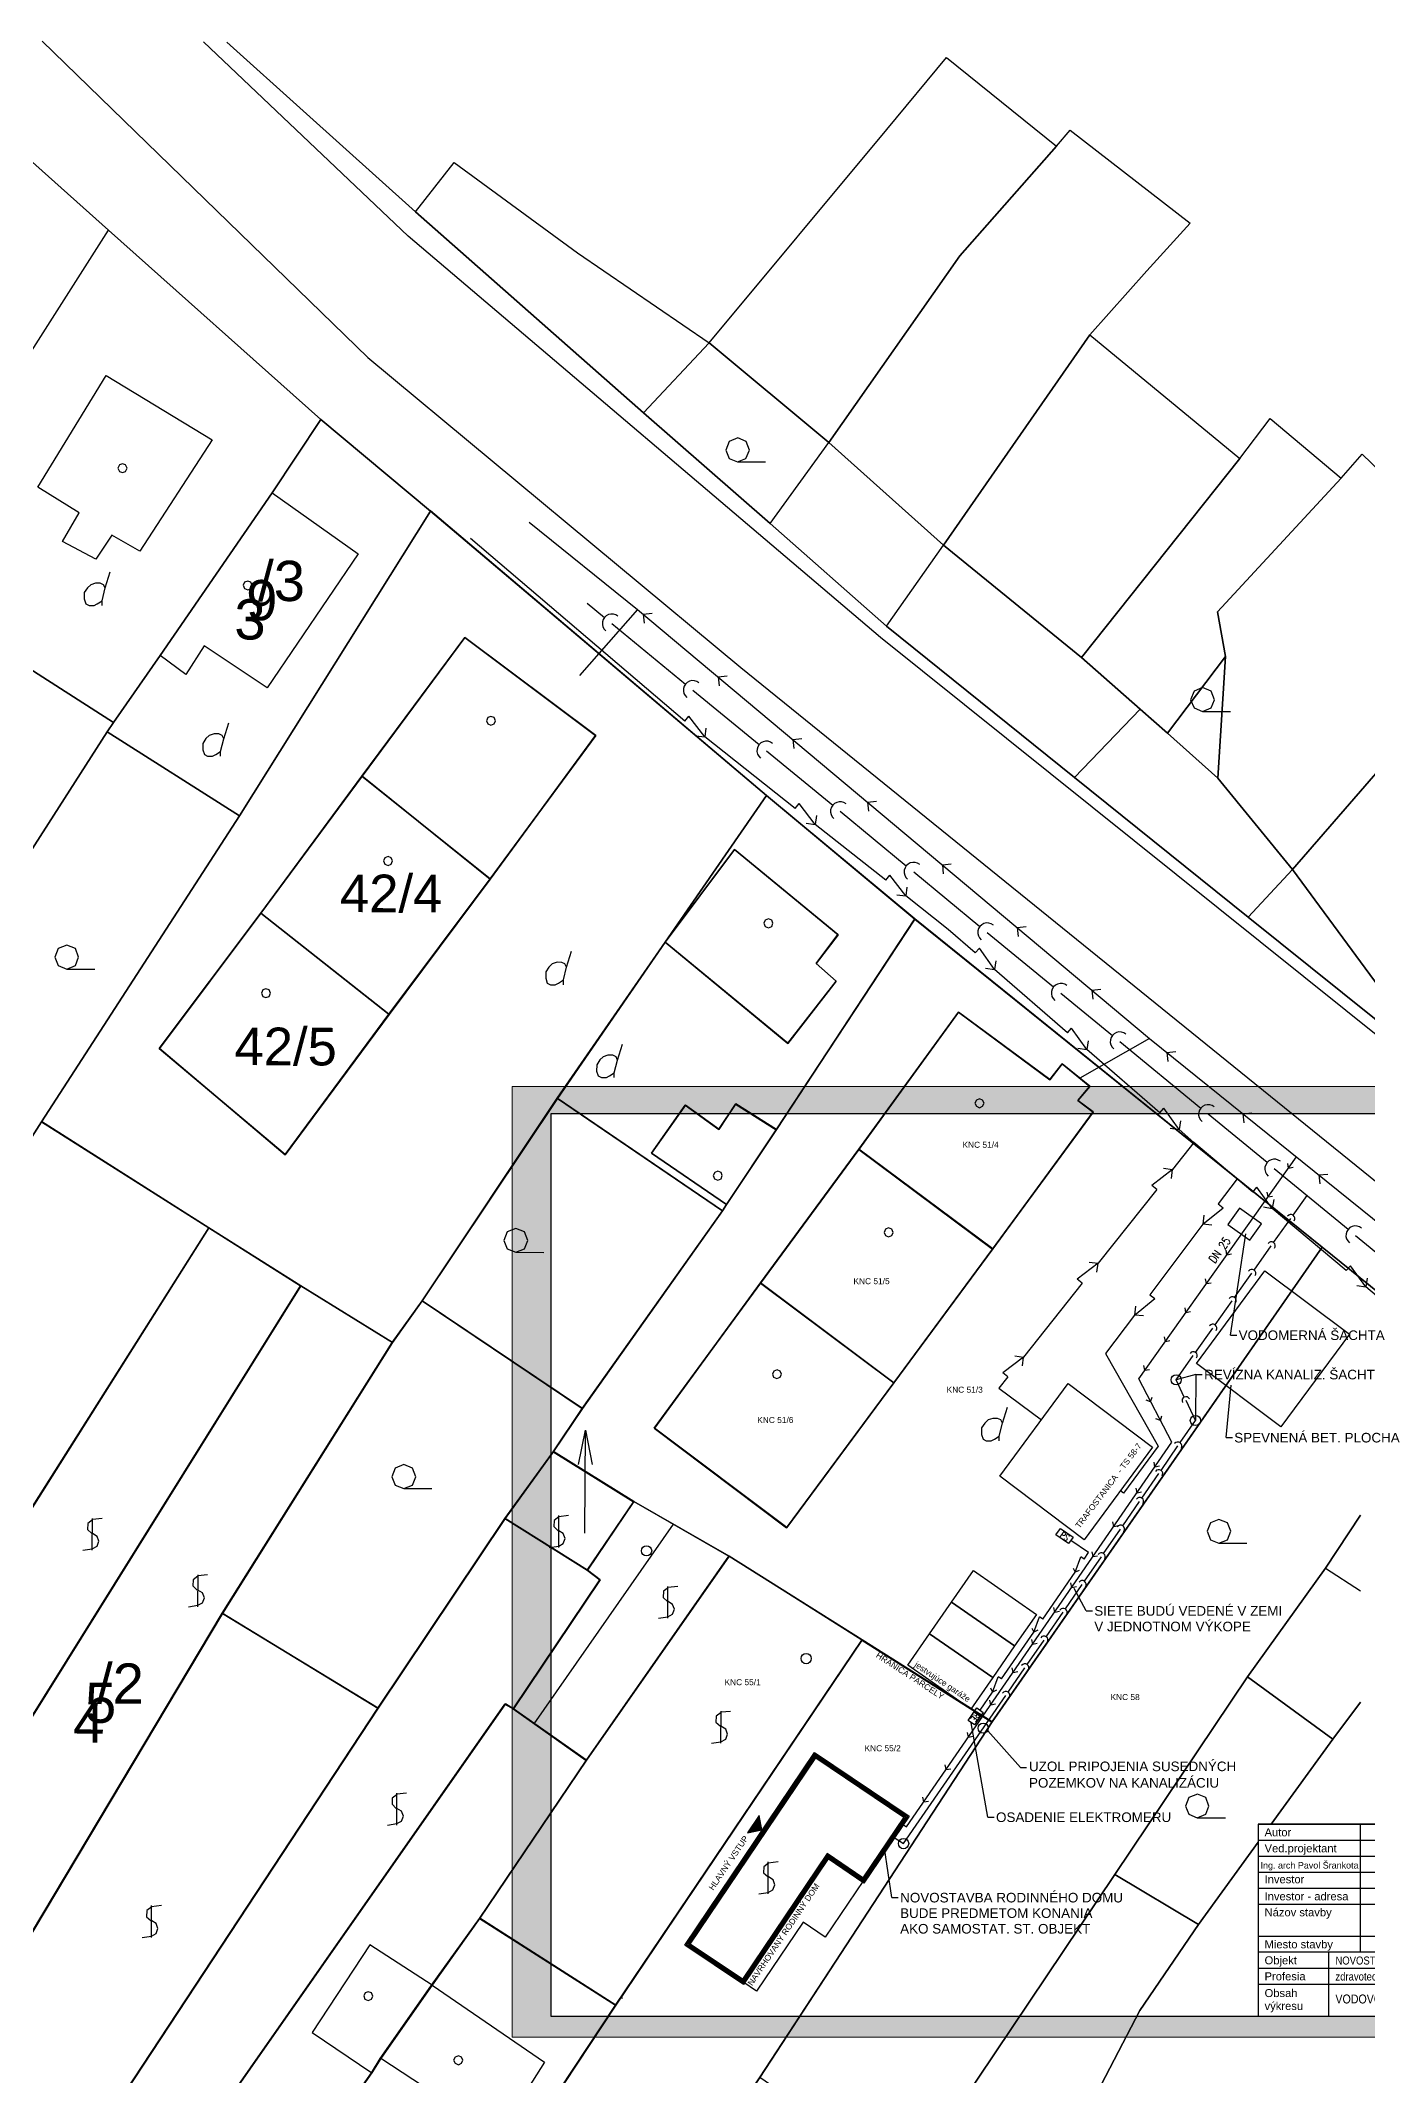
# Model space of a CAD drawing. Header units: millimetres. Extents: x 465413 to 906494, y 3230838 to 3487418.
# Drawn here: x 567828 to 671425, y 3328477 to 3487418 of the extents above; entities that cross this region are included whole.
import ezdxf
from ezdxf.lldxf.tags import DXFTag

# ---------------------------------------------------------------- set-up
doc = ezdxf.new("R2010")
doc.units = ezdxf.units.MM
doc.header["$LTSCALE"] = 500
for name, color, linetype in [('MUR-POH', 64, 'Continuous'), ('MUR_POH', 64, 'Continuous'), ('MUR_REZ', 3, 'Continuous'), ('P', 250, 'Continuous'), ('PLO_LIN', 6, 'Continuous'), ('POP', 7, 'Continuous'), ('RAM_100', 160, 'Continuous'), ('ROZPISKA100', 7, 'Continuous'), ('SO10-PRIPOJKA-VODOVOD', 5, 'Continuous'), ('SO11-PRIPOJKA-SPLASK-KANAL', 25, 'Continuous'), ('SO12-PRIPOJKA-PLYN', 11, 'Continuous'), ('SO13-PRIPOJKA-ELEKTRO-NN', 20, 'Continuous'), ('TXT_50_MIESTN', 7, 'Continuous')]:
    doc.layers.add(name, color=color, linetype=linetype)
doc.layers.add('Text', color=250, linetype='Continuous', lineweight=100)
doc.styles.add('ARIAL', font='arial.ttf', dxfattribs={"height": 250})
doc.styles.add('ROMANS', font='arial.ttf', dxfattribs={"width": 0.85})
doc.styles.add('TAB', font='SIMPLEX', dxfattribs={"width": 0.8})
tags = doc.linetypes.add('DASHED', pattern=[0.75, 0.5, -0.25]).pattern_tags.tags
tags[6:7] = [DXFTag(74, 4), DXFTag(75, 0), DXFTag(340, '0'), DXFTag(46, 1.0), DXFTag(50, 0.0), DXFTag(44, 0.0), DXFTag(45, 0.0)]
tags[4:5] = [DXFTag(74, 4), DXFTag(75, 0), DXFTag(340, '0'), DXFTag(46, 1.0), DXFTag(50, 0.0), DXFTag(44, 0.0), DXFTag(45, 0.0)]

# ---------------------------------------------------------------- blocks, each defined once
blk = doc.blocks.new('Z_RAM_A_3_hp 1220')
at = {"layer": 'PLO_LIN'}
h = blk.add_hatch(color=252, dxfattribs=at)
h.set_gradient(color1=(255, 255, 255), one_color=1)
h.paths.add_polyline_path([(-297, -420), (0, -420), (0, 0), (-297, 0)])
h.paths.add_polyline_path([(-288.5, -408), (-6.5, -408), (-6.5, -13), (-288.5, -13)], flags=16)
at = {"layer": 'POP', "linetype": 'Continuous'}
blk.add_lwpolyline([(-288.5, -408), (-6.5, -408), (-6.5, -13), (-288.5, -13)], close=True, dxfattribs=at)
at = {"layer": 'RAM_100', "color": 2, "linetype": 'Continuous', "lineweight": 0}
blk.add_lwpolyline([(-297, -420), (0, -420), (0, 0), (-297, 0)], close=True, dxfattribs=at)
at = {"layer": 'RAM_100', "linetype": 'Continuous'}
blk.add_lwpolyline([(-288.5, -13), (-288.5, -408), (-6.5, -408), (-6.5, -13)], close=True, dxfattribs=at)

msp = doc.modelspace()

# ---------------------------------------------------------------- hatches: boundary and pattern name
at = {"layer": 'MUR-POH'}
msp.add_hatch(color=252, dxfattribs=at).paths.add_polyline_path([(624132, 3347649), (623936, 3348767), (623022, 3347411)])

# ---------------------------------------------------------------- linework, layer by layer
at = {"layer": 'MUR-POH', "linetype": 'DASHED', "ltscale": 0.01}
for p, q in [((660738, 3386292), (661940, 3394221)), ((658045, 3383217), (658005, 3379631)), ((660395, 3378290), (660806, 3382378)), ((649465, 3364758), (648540, 3366514)), ((641794, 3348639), (640497, 3356014)), ((644331, 3352512), (641780, 3355383)), ((634305, 3342358), (633726, 3346212))]:
    msp.add_line(p, q, dxfattribs=at)
at = {"layer": 'MUR-POH', "linetype": 'DASHED', "ltscale": 0.01, "flags": 128}
for points in [[(660738, 3386292), (661230, 3386292)], [(658045, 3383217), (656496, 3382807)], [(658045, 3383217), (658536, 3383217)], [(660395, 3378290), (660886, 3378290)], [(649465, 3364758), (649956, 3364758)], [(644331, 3352512), (644822, 3352512)], [(641794, 3348639), (642285, 3348639)], [(634305, 3342358), (634797, 3342358)]]:
    msp.add_lwpolyline(points, dxfattribs=at)
at = {"layer": 'MUR-POH', "color": 252, "flags": 128}
msp.add_lwpolyline([(623936, 3348767), (623022, 3347411), (624132, 3347649)], close=True, dxfattribs=at)
at = {"layer": 'MUR-POH', "color": 252}
msp.add_lwpolyline([(632080, 3343704), (629088, 3339269), (627362, 3340433), (623731, 3335050), (622667, 3335768), (629289, 3345586)], close=True, dxfattribs=at)
at = {"layer": 'MUR_REZ', "flags": 128}
msp.add_lwpolyline([(661442, 3396209), (660533, 3394929), (662251, 3393708), (663161, 3394988)], close=True, dxfattribs=at)
at = {"layer": 'MUR_REZ'}
for points in [[(635644, 3348719), (632120, 3343495), (629330, 3345377), (622708, 3335558), (618121, 3338652), (628268, 3353695)], [(635540, 3348699), (632100, 3343600), (629310, 3345482), (622687, 3335663), (618226, 3338672), (628288, 3353590)], [(635435, 3348678), (632080, 3343704), (629289, 3345586), (622667, 3335768), (618331, 3338693), (628308, 3353485)], [(635330, 3348658), (632059, 3343809), (629269, 3345691), (622647, 3335873), (618435, 3338713), (628329, 3353381)], [(635225, 3348638), (632039, 3343914), (629249, 3345796), (622626, 3335977), (618540, 3338733), (628349, 3353276)]]:
    msp.add_lwpolyline(points, close=True, dxfattribs=at)
at = {"layer": 'P', "color": 2, "linetype": 'Continuous'}
for p, q in [((624516, 3428453), (598264, 3450683)), ((598264, 3450683), (624516, 3428453)), ((592911, 3429966), (600960, 3440800)), ((600960, 3440800), (592911, 3429966)), ((600960, 3440800), (611167, 3433143)), ((611167, 3433143), (600960, 3440800)), ((611167, 3433143), (602931, 3421939)), ((602931, 3421939), (611167, 3433143)), ((585011, 3419261), (592911, 3429966)), ((592911, 3429966), (585011, 3419261)), ((592911, 3429966), (602931, 3421939)), ((602931, 3421939), (592911, 3429966)), ((616594, 3417007), (624516, 3428453)), ((624516, 3428453), (616594, 3417007)), ((624516, 3428453), (636084, 3418789)), ((635374, 3419383), (624516, 3428453)), ((616594, 3417007), (621997, 3424223)), ((621997, 3424223), (616594, 3417007)), ((621997, 3424223), (630097, 3417557)), ((630097, 3417557), (621997, 3424223)), ((602931, 3421939), (595013, 3411364)), ((595013, 3411364), (602931, 3421939)), ((577075, 3408685), (585011, 3419261)), ((585011, 3419261), (577075, 3408685)), ((585011, 3419261), (595013, 3411364)), ((595013, 3411364), (585011, 3419261)), ((625269, 3402338), (636084, 3418789)), ((636084, 3418789), (625269, 3402338)), ((630097, 3417557), (628383, 3415324)), ((628383, 3415324), (630097, 3417557)), ((667894, 3393164), (636084, 3418789)), ((636084, 3418789), (667894, 3393164)), ((608168, 3404804), (616594, 3417007)), ((616594, 3417007), (608168, 3404804)), ((626169, 3409093), (616594, 3417007)), ((616594, 3417007), (626169, 3409093)), ((628383, 3415324), (629951, 3413947)), ((629951, 3413947), (628383, 3415324)), ((629951, 3413947), (626169, 3409093)), ((626169, 3409093), (629951, 3413947)), ((595013, 3411364), (586908, 3400400)), ((586908, 3400400), (595013, 3411364)), ((631706, 3400809), (639495, 3411533)), ((639495, 3411533), (631706, 3400809)), ((639495, 3411533), (646638, 3406242)), ((646638, 3406242), (639495, 3411533)), ((586908, 3400400), (577075, 3408685)), ((577075, 3408685), (586908, 3400400)), ((646638, 3406242), (647588, 3407497)), ((647588, 3407497), (646638, 3406242)), ((647588, 3407497), (649766, 3405728)), ((649766, 3405728), (647588, 3407497)), ((597615, 3388981), (608168, 3404804)), ((608168, 3404804), (597615, 3388981)), ((621073, 3396005), (608168, 3404804)), ((608168, 3404804), (621073, 3396005)), ((649766, 3405728), (648816, 3404621)), ((648816, 3404621), (649766, 3405728)), ((648816, 3404621), (650016, 3403726)), ((650016, 3403726), (648816, 3404621)), ((580956, 3394686), (567882, 3402986)), ((567882, 3402986), (580956, 3394686)), ((615519, 3400512), (618148, 3404259)), ((618148, 3404259), (615519, 3400512)), ((618148, 3404259), (620787, 3402358)), ((620787, 3402358), (618148, 3404259)), ((620787, 3402358), (622092, 3404352)), ((622092, 3404352), (620787, 3402358)), ((622092, 3404352), (625269, 3402338)), ((625269, 3402338), (622092, 3404352)), ((650016, 3403726), (642153, 3393021)), ((642153, 3393021), (650016, 3403726)), ((621372, 3396504), (625269, 3402338)), ((625269, 3402338), (621372, 3396504)), ((621372, 3396504), (615519, 3400512)), ((615519, 3400512), (621372, 3396504)), ((624029, 3390362), (631706, 3400809)), ((631706, 3400809), (624029, 3390362)), ((631706, 3400809), (642153, 3393021)), ((642153, 3393021), (631706, 3400809)), ((631706, 3400809), (642153, 3393021)), ((642153, 3393021), (631706, 3400809)), ((610115, 3380554), (621073, 3396005)), ((621073, 3396005), (610115, 3380554)), ((621073, 3396005), (621372, 3396504)), ((621372, 3396504), (621073, 3396005)), ((547550, 3341873), (580956, 3394686)), ((580956, 3394686), (547550, 3341873)), ((580956, 3394686), (588121, 3390154)), ((588121, 3390154), (580956, 3394686)), ((642153, 3393021), (634439, 3382574)), ((634439, 3382574), (642153, 3393021)), ((642115, 3356058), (667894, 3393164)), ((667894, 3393164), (642115, 3356058)), ((642115, 3356058), (667894, 3393164)), ((667894, 3393164), (642115, 3356058)), ((615737, 3379029), (624029, 3390362)), ((624029, 3390362), (615737, 3379029)), ((624029, 3390362), (634439, 3382574)), ((634439, 3382574), (624029, 3390362)), ((624029, 3390362), (634439, 3382574)), ((634439, 3382574), (624029, 3390362)), ((555160, 3337339), (588121, 3390154)), ((588121, 3390154), (555160, 3337339)), ((595286, 3385732), (597615, 3388981)), ((597615, 3388981), (595286, 3385732)), ((597615, 3388981), (610115, 3380554)), ((610115, 3380554), (597615, 3388981)), ((582005, 3364570), (595286, 3385732)), ((595286, 3385732), (582005, 3364570)), ((634439, 3382574), (626073, 3371242)), ((626073, 3371242), (634439, 3382574)), ((607859, 3377194), (610115, 3380554)), ((610115, 3380554), (607859, 3377194)), ((610121, 3380550), (607859, 3377194)), ((615737, 3379029), (626073, 3371242)), ((607859, 3377194), (604065, 3371978)), ((604076, 3371970), (607859, 3377194)), ((607859, 3377194), (604076, 3371970)), ((614137, 3373295), (607859, 3377194)), ((607859, 3377194), (614137, 3373295)), ((607859, 3377194), (614130, 3373283)), ((610502, 3367941), (614137, 3373295)), ((614137, 3373295), (610502, 3367941)), ((614137, 3373295), (621563, 3369021)), ((621563, 3369021), (614137, 3373295)), ((594157, 3357145), (604076, 3371970)), ((604076, 3371970), (594157, 3357145)), ((610502, 3367941), (604076, 3371970)), ((604076, 3371970), (610502, 3367941)), ((617213, 3371525), (606334, 3355932)), ((610435, 3353071), (621563, 3369021)), ((621563, 3369021), (610435, 3353071)), ((631959, 3362474), (621563, 3369021)), ((604712, 3357097), (611499, 3367178)), ((611499, 3367178), (604712, 3357097)), ((611499, 3367178), (610502, 3367941)), ((610502, 3367941), (611499, 3367178)), ((562879, 3332545), (582005, 3364570)), ((582005, 3364570), (562879, 3332545)), ((594157, 3357145), (582005, 3364570)), ((582005, 3364570), (594157, 3357145)), ((612719, 3333950), (631959, 3362474)), ((631959, 3362474), (612719, 3333950)), ((568313, 3317909), (594157, 3357145)), ((594157, 3357145), (568313, 3317909)), ((574113, 3314642), (604084, 3357470)), ((604084, 3357470), (574113, 3314642)), ((574113, 3314642), (604084, 3357470)), ((604084, 3357470), (574113, 3314642)), ((604084, 3357470), (604712, 3357097)), ((604712, 3357097), (604084, 3357470)), ((610435, 3353071), (604712, 3357097)), ((604712, 3357097), (610435, 3353071)), ((602083, 3340738), (610435, 3353071)), ((610435, 3353071), (602083, 3340738)), ((598356, 3335514), (602083, 3340738)), ((602083, 3340738), (598356, 3335514)), ((602083, 3340738), (612719, 3333950)), ((612719, 3333950), (602083, 3340738)), ((594348, 3329792), (598356, 3335514)), ((598356, 3335514), (594348, 3329792)), ((602911, 3319123), (612719, 3333950)), ((612719, 3333950), (602911, 3319123)), ((580760, 3310353), (593658, 3328665)), ((593658, 3328665), (580760, 3310353)), ((593658, 3328665), (594348, 3329792)), ((594348, 3329792), (593658, 3328665))]:
    msp.add_line(p, q, dxfattribs=at)
at = {"layer": 'P', "color": 252, "linetype": 'Continuous'}
for points in [[(742574, 3333465), (719611, 3351498), (686315, 3378361), (679099, 3384142), (667895, 3393177), (636082, 3418806), (624509, 3428457), (598265, 3450675), (589715, 3457820), (573119, 3472628), (556579, 3487418)], [(582373, 3487312), (588326, 3481946), (597096, 3474037), (614898, 3458349), (624782, 3449691), (633869, 3441669), (648560, 3429865), (662120, 3418940), (676867, 3407136), (688463, 3398341), (700909, 3388053), (710168, 3381278), (717828, 3374863), (731905, 3363080), (742664, 3354418), (744352, 3353034), (755723, 3343998), (768820, 3333577)], [(639609, 3470623), (629368, 3456037), (620039, 3463818), (633898, 3480492), (638556, 3486094), (647144, 3479191), (639609, 3470623)], [(629368, 3456037), (639609, 3470623), (647144, 3479191), (648210, 3480433), (657597, 3473155), (654213, 3469428), (649763, 3464440), (638324, 3448016), (629368, 3456037)], [(624782, 3449691), (614898, 3458349), (597096, 3474037), (600108, 3477896), (609757, 3470858), (620039, 3463818), (629368, 3456037), (638324, 3448016), (649101, 3439224), (653700, 3435204), (655814, 3433334), (659745, 3429819), (665578, 3422667), (675202, 3409637), (676867, 3407136), (662120, 3418940), (648560, 3429865), (633869, 3441669), (624782, 3449691)], [(573119, 3472628), (589715, 3457820), (585895, 3452103), (577170, 3439391), (573519, 3434157), (555829, 3445471), (573119, 3472628)], [(638324, 3448016), (649763, 3464440), (661467, 3454788), (649101, 3439224), (638324, 3448016)], [(583353, 3426877), (573013, 3433415), (573519, 3434157), (577170, 3439391), (585895, 3452103), (589715, 3457820), (598265, 3450675), (583353, 3426877)], [(649101, 3439224), (661467, 3454788), (663844, 3457905), (669389, 3453248), (659724, 3442810), (660343, 3439308), (655814, 3433334), (653700, 3435204), (649101, 3439224)], [(623168, 3455430), (622910, 3456101), (622260, 3456383), (621589, 3456106), (621326, 3455438), (621583, 3454785), (622252, 3454522), (622905, 3454780), (623168, 3455430)], [(574568, 3454030), (574458, 3454272), (574216, 3454366), (573974, 3454274), (573861, 3454033), (573972, 3453772), (574213, 3453678), (574456, 3453770), (574568, 3454030)], [(622252, 3454522), (624430, 3454513)], [(659745, 3429819), (660343, 3439308), (659724, 3442810), (669389, 3453248), (671016, 3455121), (683399, 3443196), (665578, 3422667), (659745, 3429819)], [(588133, 3390137), (580968, 3394671), (567900, 3402969), (583353, 3426877), (598265, 3450675), (624509, 3428457), (616589, 3417006), (608182, 3404795), (597620, 3388981), (595299, 3385734), (588133, 3390137)], [(665578, 3422667), (683399, 3443196), (689234, 3449928), (693351, 3446412), (695601, 3444465)], [(572873, 3444675), (573251, 3445921)], [(537715, 3417071), (555829, 3445471), (573519, 3434157), (573013, 3433415), (543979, 3388067), (532343, 3369020), (520702, 3375805), (513590, 3379836), (537715, 3417071)], [(572626, 3443299), (572627, 3443671), (572873, 3444675), (572744, 3444918), (572484, 3445049), (572112, 3445051), (571739, 3444922), (571478, 3444681), (571234, 3444310), (571232, 3443807), (571361, 3443434), (571602, 3443303), (571993, 3443302), (572236, 3443431), (572627, 3443671)], [(584339, 3444870), (584247, 3445112), (584005, 3445206), (583744, 3445114), (583632, 3444873), (583742, 3444612), (584002, 3444518), (584245, 3444610), (584339, 3444870)], [(595032, 3411344), (602930, 3421920), (611165, 3433146), (600960, 3440800), (592932, 3429964), (585015, 3419258), (577099, 3408682), (586928, 3400378), (595032, 3411344)], [(592932, 3429964), (600960, 3440800), (611165, 3433146), (602930, 3421920), (592932, 3429964)], [(660343, 3439308), (659745, 3429819), (655814, 3433334), (660343, 3439308)], [(659491, 3435925), (659233, 3436596), (658565, 3436878), (657912, 3436601), (657630, 3435932), (657907, 3435298), (658557, 3435016), (659228, 3435293), (659491, 3435925)], [(658557, 3435016), (660753, 3435007)], [(573013, 3433415), (583353, 3426877), (567900, 3402969), (554319, 3381660), (543979, 3388067), (573013, 3433415)], [(581864, 3431517), (581866, 3431889), (582131, 3432893), (582001, 3433136), (581741, 3433267), (581369, 3433269), (580996, 3433140), (580735, 3432899), (580491, 3432528), (580489, 3432025), (580618, 3431653), (580859, 3431521), (581232, 3431520), (581493, 3431649), (581866, 3431889)], [(582131, 3432893), (582508, 3434139)], [(603334, 3434295), (603242, 3434537), (602982, 3434631), (602740, 3434539), (602646, 3434298), (602738, 3434055), (602979, 3433943), (603240, 3434053), (603334, 3434295)], [(695601, 3433408), (675202, 3409637), (665578, 3422667)], [(602930, 3421920), (595032, 3411344), (585015, 3419258), (592932, 3429964), (602930, 3421920)], [(608182, 3404795), (616589, 3417006), (624509, 3428457), (636082, 3418806), (625276, 3402361), (622102, 3404365), (620791, 3402379), (618174, 3404251), (615535, 3400521), (621380, 3396496), (621081, 3396013), (608182, 3404795)], [(595305, 3423347), (595194, 3423590), (594953, 3423684), (594692, 3423592), (594598, 3423350), (594690, 3423089), (594950, 3422995), (595192, 3423087), (595305, 3423347)], [(616589, 3417006), (626178, 3409094), (629958, 3413955), (628382, 3415338), (630084, 3417583), (621997, 3424224), (616589, 3417006)], [(621997, 3424224), (630084, 3417583), (628382, 3415338), (629958, 3413955), (626178, 3409094), (616589, 3417006), (621997, 3424224)], [(595032, 3411344), (586928, 3400378), (577099, 3408682), (585015, 3419258), (595032, 3411344)], [(642133, 3356079), (631979, 3362486), (621584, 3369025), (614157, 3373299), (607864, 3377196), (610129, 3380555), (621081, 3396013), (621380, 3396496), (625276, 3402361), (636082, 3418806), (667895, 3393177), (642133, 3356079)], [(625007, 3418479), (624915, 3418721), (624655, 3418816), (624413, 3418723), (624300, 3418482), (624411, 3418221), (624652, 3418127), (624913, 3418219), (625007, 3418479)], [(570782, 3415818), (570543, 3416489), (569874, 3416752), (569203, 3416494), (568939, 3415825), (569197, 3415173), (569866, 3414891), (570537, 3415167), (570782, 3415818)], [(608894, 3415047), (609290, 3416292)], [(569866, 3414891), (572043, 3414882)], [(608647, 3413670), (608648, 3414043), (608894, 3415047), (608765, 3415308), (608524, 3415420), (608151, 3415422), (607779, 3415312), (607517, 3415052), (607274, 3414681), (607272, 3414179), (607382, 3413806), (607642, 3413674), (608014, 3413673), (608275, 3413802), (608648, 3414043)], [(585771, 3413020), (585660, 3413263), (585419, 3413357), (585176, 3413265), (585064, 3413023), (585174, 3412762), (585416, 3412668), (585658, 3412760), (585771, 3413020)], [(634444, 3382576), (642174, 3393041), (650016, 3403748), (648828, 3404627), (649764, 3405759), (647593, 3407498), (646639, 3406274), (639495, 3411533), (631709, 3400827), (624035, 3390380), (615762, 3379043), (626097, 3371258), (634444, 3382576)], [(631709, 3400827), (639495, 3411533), (646639, 3406274), (647593, 3407498), (649764, 3405759), (648828, 3404627), (650016, 3403748), (642174, 3393041), (631709, 3400827)], [(612618, 3406414), (612620, 3406786), (612884, 3407790), (612755, 3408033), (612495, 3408164), (612123, 3408166), (611750, 3408037), (611489, 3407796), (611245, 3407425), (611243, 3406922), (611372, 3406550), (611613, 3406418), (612004, 3406417), (612247, 3406546), (612620, 3406786)], [(612884, 3407790), (613262, 3409036)], [(621081, 3396013), (610129, 3380555), (597620, 3388981), (608182, 3404795), (621081, 3396013)], [(641495, 3404415), (641384, 3404658), (641142, 3404752), (640900, 3404660), (640787, 3404418), (640898, 3404176), (641140, 3404063), (641382, 3404174), (641495, 3404415)], [(580968, 3394671), (547604, 3341859), (534275, 3350029), (554319, 3381660), (567900, 3402969), (580968, 3394671)], [(615535, 3400521), (618174, 3404251), (620791, 3402379), (622102, 3404365), (625276, 3402361), (621380, 3396496), (615535, 3400521)], [(642174, 3393041), (634444, 3382576), (624035, 3390380), (631709, 3400827), (642174, 3393041)], [(621055, 3398767), (620963, 3399010), (620703, 3399104), (620460, 3399012), (620348, 3398770), (620458, 3398509), (620700, 3398415), (620961, 3398507), (621055, 3398767)], [(588133, 3390137), (555197, 3337324), (547604, 3341859), (580968, 3394671), (588133, 3390137)], [(605866, 3393693), (605608, 3394364), (604939, 3394628), (604268, 3394370), (604005, 3393701), (604263, 3393049), (604931, 3392767), (605603, 3393043), (605866, 3393693)], [(634399, 3394320), (634307, 3394563), (634047, 3394675), (633805, 3394565), (633692, 3394323), (633803, 3394081), (634044, 3393987), (634305, 3394079), (634399, 3394320)], [(604931, 3392767), (607127, 3392758)], [(670898, 3372238), (668164, 3368088), (662061, 3359608), (651706, 3344166), (635676, 3320261), (623984, 3328293), (642133, 3356079), (667895, 3393177), (679099, 3384142), (675711, 3379540)], [(634444, 3382576), (626097, 3371258), (615762, 3379043), (624035, 3390380), (634444, 3382576)], [(562920, 3332546), (555197, 3337324), (588133, 3390137), (595299, 3385734), (582035, 3364553), (562920, 3332546)], [(594176, 3357152), (582035, 3364553), (595299, 3385734), (597620, 3388981), (610129, 3380555), (607864, 3377196), (604101, 3371963), (594176, 3357152)], [(625681, 3383245), (625570, 3383488), (625329, 3383600), (625068, 3383490), (624974, 3383248), (625066, 3383006), (625326, 3382912), (625568, 3383004), (625681, 3383245)], [(642679, 3378038), (642681, 3378410), (642927, 3379414), (642798, 3379675), (642556, 3379788), (642184, 3379789), (641811, 3379679), (641550, 3379420), (641288, 3379048), (641285, 3378546), (641433, 3378173), (641674, 3378042), (642046, 3378040), (642308, 3378169), (642681, 3378410)], [(642927, 3379414), (643323, 3380659)], [(609814, 3376201), (610364, 3378879)], [(610331, 3370839), (610364, 3378879), (610893, 3376197)], [(597117, 3375230), (596859, 3375901), (596190, 3376183), (595519, 3375906), (595256, 3375238), (595514, 3374585), (596183, 3374322), (596854, 3374580), (597117, 3375230)], [(604101, 3371963), (607864, 3377196), (614157, 3373299), (610524, 3367935), (604101, 3371963)], [(596183, 3374322), (598379, 3374313)], [(610463, 3353083), (604747, 3357108), (611526, 3367186), (610524, 3367935), (614157, 3373299), (621584, 3369025), (610463, 3353083)], [(604116, 3357483), (574143, 3314633), (573586, 3314896), (568350, 3317914), (594176, 3357152), (604101, 3371963), (610524, 3367935), (611526, 3367186), (604747, 3357108), (604116, 3357483)], [(571885, 3371872), (571511, 3371595), (571491, 3371111), (571825, 3370793)], [(571856, 3369490), (571867, 3371965)], [(572630, 3371962), (571866, 3371891)], [(608289, 3372094), (607916, 3371817), (607895, 3371352), (608248, 3371015)], [(608279, 3369712), (608290, 3372206)], [(609034, 3372203), (608289, 3372113)], [(660765, 3370973), (660507, 3371626), (659838, 3371908), (659186, 3371631), (658923, 3370981), (659180, 3370310), (659831, 3370047), (660502, 3370304), (660765, 3370973)], [(662061, 3359608), (668164, 3368088), (670898, 3372238)], [(571131, 3369493), (571857, 3369602)], [(571857, 3369602), (572230, 3369805), (572380, 3370195), (572233, 3370568), (571880, 3370793)], [(607535, 3369715), (608280, 3369824)], [(608280, 3369824), (608634, 3370027), (608785, 3370417), (608638, 3370809), (608285, 3371015)], [(659831, 3370047), (662027, 3370038)], [(612748, 3333960), (602111, 3340760), (610463, 3353083), (621584, 3369025), (631979, 3362486), (612748, 3333960)], [(580111, 3367465), (579738, 3367187), (579718, 3366722), (580051, 3366385)], [(580102, 3365082), (580112, 3367576)], [(580102, 3365194), (580456, 3365397), (580607, 3365788), (580460, 3366179), (580107, 3366385)], [(580856, 3367573), (580111, 3367483)], [(616828, 3366569), (616454, 3366291), (616434, 3365807), (616767, 3365490)], [(616799, 3364187), (616809, 3366662)], [(617572, 3366659), (616809, 3366588)], [(579357, 3365086), (580102, 3365194)], [(616800, 3364280), (617173, 3364502), (617323, 3364892), (617176, 3365265), (616823, 3365489)], [(558384, 3324953), (562920, 3332546), (582035, 3364553), (594176, 3357152), (568350, 3317914), (561696, 3306700), (557258, 3308971), (554383, 3306861), (549463, 3309878), (558384, 3324953)], [(616073, 3364190), (616800, 3364280)], [(642133, 3356079), (623984, 3328293), (613236, 3312351), (602953, 3319149), (612748, 3333960), (631979, 3362486), (642133, 3356079)], [(662904, 3346687), (658241, 3340268), (651706, 3344166), (662061, 3359608)], [(662061, 3359608), (668741, 3354723), (663919, 3348085)], [(670898, 3357624), (668741, 3354723), (662061, 3359608)], [(602111, 3340760), (598386, 3335527), (594380, 3329793), (593687, 3328660), (580807, 3310363), (574143, 3314633), (604116, 3357483), (604747, 3357108), (610463, 3353083), (602111, 3340760)], [(620946, 3354417), (620957, 3356911)], [(621701, 3356908), (620956, 3356837)], [(663919, 3348085), (668741, 3354723), (670898, 3357624)], [(620956, 3356818), (620583, 3356522), (620562, 3356057), (620915, 3355739)], [(620947, 3354529), (621320, 3354732), (621452, 3355123), (621323, 3355514), (620952, 3355739)], [(620202, 3354420), (620947, 3354529)], [(595627, 3348026), (595638, 3350520)], [(596401, 3350517), (595637, 3350427)], [(595656, 3350409), (595283, 3350131), (595262, 3349666), (595596, 3349329)], [(595628, 3348138), (596001, 3348341), (596152, 3348731), (596004, 3349123), (595651, 3349329)], [(659061, 3349496), (658821, 3350167), (658153, 3350449), (657481, 3350172), (657218, 3349503), (657476, 3348870), (658145, 3348588), (658816, 3348864), (659061, 3349496)], [(594902, 3348029), (595628, 3348138)], [(658145, 3348588), (660341, 3348579)], [(662764, 3315203), (656037, 3320419), (649320, 3325192), (653653, 3333550), (658241, 3340268), (662904, 3346687)], [(624667, 3345041), (624294, 3344763), (624273, 3344298), (624626, 3343980)], [(624639, 3342658), (624649, 3345152)], [(625412, 3345149), (624649, 3345059)], [(658241, 3340268), (653653, 3333550), (649320, 3325192), (645285, 3317095), (643971, 3314476), (635676, 3320261), (651706, 3344166), (658241, 3340268)], [(623913, 3342661), (624639, 3342770)], [(624639, 3342770), (625012, 3342973), (625163, 3343364), (625016, 3343755), (624663, 3343980)], [(576506, 3341628), (576114, 3341351), (576093, 3340867), (576446, 3340549)], [(576478, 3339246), (576488, 3341740)], [(577251, 3341737), (576487, 3341647)], [(569713, 3269445), (563606, 3273211), (558631, 3276358), (577792, 3305890), (580807, 3310363), (593687, 3328660), (594380, 3329793), (598386, 3335527), (602111, 3340760), (612748, 3333960), (592334, 3303075), (587559, 3295985), (571286, 3271690), (569713, 3269445)], [(576478, 3339339), (576851, 3339561), (576983, 3339952), (576854, 3340324), (576502, 3340549)], [(575752, 3339249), (576478, 3339339)], [(593767, 3334671), (593656, 3334914), (593396, 3335008), (593154, 3334916), (593060, 3334674), (593152, 3334432), (593393, 3334319), (593654, 3334430), (593767, 3334671)], [(600800, 3329654), (600689, 3329897), (600448, 3329991), (600187, 3329899), (600074, 3329657), (600185, 3329415), (600445, 3329302), (600687, 3329413), (600800, 3329654)]]:
    msp.add_lwpolyline(points, dxfattribs=at)
at = {"layer": 'P', "color": 1, "linetype": 'Continuous'}
for points in [[(567931, 3487371), (593364, 3462681), (622503, 3438459), (721890, 3358003), (784887, 3307772), (803130, 3295209), (825549, 3279911)], [(825591, 3290110), (810336, 3300688), (786548, 3318132), (764879, 3334710), (731585, 3362076), (676306, 3406394), (633418, 3440796), (596530, 3472160), (580531, 3487319)], [(614898, 3458349), (620039, 3463818)], [(567602, 3452551), (572942, 3461276), (581222, 3456236), (575565, 3447530), (573393, 3448786), (572138, 3446912), (569520, 3448300), (570832, 3450528), (567602, 3452551)], [(624782, 3449691), (629368, 3456037)], [(585895, 3452103), (592612, 3447330), (585516, 3436862), (580597, 3440139), (579155, 3437893), (577151, 3439391)], [(633869, 3441669), (638324, 3448016)], [(648560, 3429865), (653700, 3435204)], [(662120, 3418940), (665578, 3422667)], [(668164, 3368088), (670898, 3366324)], [(598386, 3335527), (593542, 3338674), (589028, 3331825), (593687, 3328660)], [(598386, 3335527), (607183, 3329498), (603549, 3323762), (594380, 3329793)]]:
    msp.add_lwpolyline(points, dxfattribs=at)
at = {"layer": 'P', "color": 2, "linetype": 'Continuous', "flags": 128}
for points in [[(595286, 3385732), (588121, 3390154)], [(642115, 3356058), (623934, 3328269), (613195, 3312336), (602911, 3319123), (612719, 3333950), (631959, 3362474), (642115, 3356058)]]:
    msp.add_lwpolyline(points, dxfattribs=at)
at = {"layer": 'P', "color": 252, "linetype": 'Continuous', "flags": 128}
msp.add_lwpolyline([(613258, 3334480), (613133, 3334564)], dxfattribs=at)
at = {"layer": 'ROZPISKA100', "color": 2}
for p, q in [((706404, 3348085), (662904, 3348085)), ((662904, 3348085), (662904, 3333085)), ((662904, 3348085), (706404, 3348085)), ((662904, 3343085), (706404, 3343085)), ((706404, 3338085), (662904, 3338085)), ((662904, 3333085), (706404, 3333085))]:
    msp.add_line(p, q, dxfattribs=at)
at = {"layer": 'ROZPISKA100'}
for p, q in [((670904, 3338085), (670904, 3348085)), ((662904, 3346835), (694904, 3346835)), ((662904, 3345585), (694904, 3345585)), ((662904, 3344335), (694904, 3344335)), ((662904, 3341835), (706404, 3341835)), ((662904, 3339335), (706404, 3339335)), ((668404, 3338085), (668404, 3333096)), ((662904, 3336835), (706404, 3336835)), ((662904, 3335585), (706404, 3335585))]:
    msp.add_line(p, q, dxfattribs=at)
at = {"layer": 'SO10-PRIPOJKA-VODOVOD'}
for p, q in [((614886, 3442617), (615584, 3442691)), ((614886, 3442617), (614960, 3441919)), ((620725, 3437722), (621423, 3437795)), ((620725, 3437722), (620798, 3437024)), ((626563, 3432826), (627261, 3432899)), ((626563, 3432826), (626636, 3432128)), ((632402, 3427930), (633100, 3428004)), ((632402, 3427930), (632475, 3427232)), ((638240, 3423035), (638938, 3423108)), ((638240, 3423035), (638313, 3422336)), ((644078, 3418139), (644777, 3418212)), ((644078, 3418139), (644152, 3417441)), ((649917, 3413243), (650615, 3413316)), ((649917, 3413243), (649990, 3412545)), ((655777, 3408373), (656475, 3408447)), ((655777, 3408373), (655850, 3407675)), ((661711, 3403592), (662409, 3403665)), ((661711, 3403592), (661784, 3402893)), ((667645, 3398810), (668343, 3398883)), ((667645, 3398810), (667718, 3398112))]:
    msp.add_line(p, q, dxfattribs=at)
at = {"layer": 'SO10-PRIPOJKA-VODOVOD', "color": 3}
for p, q in [((665277, 3399353), (665210, 3399713)), ((665277, 3399353), (665636, 3399419)), ((663673, 3397096), (663607, 3397456)), ((663673, 3397096), (664033, 3397162)), ((660466, 3392582), (660400, 3392942)), ((660466, 3392582), (660826, 3392648)), ((658862, 3390325), (658796, 3390685)), ((658862, 3390325), (659222, 3390391)), ((657259, 3388068), (657193, 3388427)), ((657259, 3388068), (657619, 3388134)), ((655655, 3385810), (655589, 3386170)), ((655655, 3385810), (656015, 3385877)), ((654052, 3383553), (653986, 3383913)), ((654052, 3383553), (654412, 3383619)), ((654504, 3381097), (654155, 3381207)), ((654504, 3381097), (654614, 3381446)), ((655264, 3379642), (654915, 3379751)), ((655264, 3379642), (655374, 3379991)), ((654843, 3376014), (654777, 3376373)), ((654843, 3376014), (655203, 3376080)), ((653444, 3373985), (653378, 3374345)), ((653444, 3373985), (653804, 3374051)), ((651628, 3371351), (651562, 3371711)), ((651628, 3371351), (651988, 3371417)), ((650007, 3369000), (649941, 3369360)), ((650007, 3369000), (650367, 3369066)), ((648346, 3366592), (648280, 3366951)), ((648346, 3366592), (648706, 3366658)), ((647021, 3364669), (646955, 3365029)), ((647021, 3364669), (647381, 3364735)), ((645294, 3362164), (645228, 3362524)), ((645294, 3362164), (645654, 3362230)), ((643771, 3359956), (643705, 3360316)), ((643771, 3359956), (644131, 3360022)), ((642026, 3357425), (641960, 3357785)), ((642026, 3357425), (642386, 3357492)), ((640281, 3354895), (640215, 3355254)), ((640281, 3354895), (640641, 3354961)), ((638536, 3352364), (638470, 3352723)), ((638536, 3352364), (638896, 3352430)), ((636791, 3349833), (636725, 3350193)), ((636791, 3349833), (637151, 3349899))]:
    msp.add_line(p, q, dxfattribs=at)
at = {"layer": 'SO10-PRIPOJKA-VODOVOD'}
for points in [[(605968, 3449815), (614444, 3442989), (654418, 3409468), (674636, 3393176), (685151, 3384097), (731325, 3346695)], [(614444, 3442989), (609897, 3437831)], [(654418, 3409468), (648982, 3406364)]]:
    msp.add_lwpolyline(points, dxfattribs=at)
at = {"layer": 'SO10-PRIPOJKA-VODOVOD', "color": 3}
for points in [[(656165, 3377931), (653573, 3382880), (665893, 3400221)], [(635204, 3348052), (635450, 3347887), (656165, 3377931)]]:
    msp.add_lwpolyline(points, dxfattribs=at)
at = {"layer": 'SO11-PRIPOJKA-SPLASK-KANAL', "flags": 128}
for points in [[(610506, 3443474), (611856, 3442363)], [(612431, 3441890), (618180, 3437158)], [(618755, 3436684), (623929, 3432425)], [(624503, 3431952), (629677, 3427693)], [(630252, 3427220), (635426, 3422961)], [(636001, 3422488), (641175, 3418229)], [(641750, 3417756), (646923, 3413497)], [(647498, 3413024), (651522, 3409711)], [(652097, 3409238), (658421, 3404033)], [(663595, 3399774), (658996, 3403559)], [(669922, 3394555), (664164, 3399294)], [(670502, 3394088), (675676, 3389829)]]:
    msp.add_lwpolyline(points, dxfattribs=at)
at = {"layer": 'SO11-PRIPOJKA-SPLASK-KANAL', "color": 3, "flags": 128}
for points in [[(665631, 3395666), (666721, 3397200)], [(664108, 3393523), (665452, 3395414)], [(662586, 3391380), (663929, 3393271)], [(661063, 3389237), (662407, 3391128)], [(659541, 3387094), (660884, 3388985)], [(658018, 3384950), (659362, 3386842)], [(657136, 3381461), (656496, 3382807), (657839, 3384699)], [(656810, 3377899), (658005, 3379631), (657269, 3381181)], [(655317, 3375733), (656634, 3377643)], [(653824, 3373567), (655141, 3375477)], [(652330, 3371402), (653647, 3373312)], [(650837, 3369236), (652154, 3371146)], [(649344, 3367070), (650661, 3368980)], [(647850, 3364904), (649167, 3366814)], [(646357, 3362738), (647674, 3364648)], [(644864, 3360572), (646181, 3362482)], [(643371, 3358407), (644687, 3360317)], [(634320, 3347160), (635213, 3346576), (643194, 3358151)]]:
    msp.add_lwpolyline(points, dxfattribs=at)
at = {"layer": 'SO11-PRIPOJKA-SPLASK-KANAL', "color": 3}
for centre in [(656496, 3382807), (658005, 3379631), (615141, 3369445), (627605, 3361028), (641425, 3355592), (635213, 3346576)]:
    msp.add_circle(centre, 400, dxfattribs=at)
at = {"layer": 'SO11-PRIPOJKA-SPLASK-KANAL'}
for centre in [(612431, 3441890), (618755, 3436684), (624503, 3431952), (630252, 3427220), (636001, 3422488), (641750, 3417756), (647498, 3413024), (652097, 3409238), (658996, 3403559), (664169, 3399300), (670502, 3394088)]:
    msp.add_arc(centre, 745, 50.53985, 230.53985, dxfattribs=at)
at = {"layer": 'SO11-PRIPOJKA-SPLASK-KANAL', "color": 3}
for centre, start, end in [((665455, 3395411), 325.41409, 145.41409), ((663931, 3393271), 325.41409, 145.41409), ((662408, 3391128), 325.41409, 145.41409), ((660886, 3388985), 325.41409, 145.41409), ((659363, 3386842), 325.41409, 145.41409), ((657841, 3384699), 325.41409, 145.41409), ((657269, 3381181), 25.41409, 205.41409), ((656635, 3377644), 325.41409, 145.41409), ((655141, 3375478), 325.41409, 145.41409), ((653648, 3373312), 325.41409, 145.41409), ((652155, 3371147), 325.41409, 145.41409), ((650661, 3368981), 325.41409, 145.41409), ((649168, 3366815), 325.41409, 145.41409), ((647675, 3364649), 325.41409, 145.41409), ((646181, 3362483), 325.41409, 145.41409), ((644688, 3360317), 325.41409, 145.41409), ((643195, 3358152), 325.41409, 145.41409)]:
    msp.add_arc(centre, 310, start, end, dxfattribs=at)
at = {"layer": 'SO13-PRIPOJKA-ELEKTRO-NN'}
for p, q in [((618134, 3434259), (618442, 3434648)), ((619690, 3433026), (618442, 3434648)), ((619781, 3433722), (619690, 3433026)), ((618994, 3433117), (619690, 3433026)), ((626756, 3427432), (627064, 3427821)), ((628313, 3426200), (627064, 3427821)), ((628403, 3426896), (628313, 3426200)), ((627617, 3426290), (628313, 3426200)), ((633822, 3421838), (634130, 3422227)), ((635379, 3420606), (634130, 3422227)), ((634682, 3420696), (635379, 3420606)), ((635469, 3421302), (635379, 3420606)), ((640806, 3416150), (641131, 3416526)), ((642306, 3414850), (641131, 3416526)), ((641615, 3414971), (642306, 3414850)), ((642428, 3415541), (642306, 3414850)), ((648013, 3409903), (648338, 3410278)), ((649514, 3408602), (648338, 3410278)), ((649635, 3409293), (649514, 3408602)), ((648822, 3408723), (649514, 3408602)), ((655220, 3403655), (655546, 3404030)), ((656721, 3402354), (655546, 3404030)), ((656842, 3403046), (656721, 3402354)), ((656029, 3402476), (656721, 3402354)), ((656213, 3399238), (654590, 3397991)), ((655517, 3399329), (656213, 3399238)), ((656122, 3398542), (656213, 3399238)), ((654979, 3397682), (654590, 3397991)), ((662487, 3397477), (662806, 3397857)), ((664007, 3396200), (662806, 3397857)), ((664118, 3396893), (664007, 3396200)), ((658590, 3394960), (660181, 3396247)), ((658663, 3395659), (658590, 3394960)), ((659785, 3396546), (660181, 3396247)), ((663314, 3396311), (664007, 3396200)), ((659288, 3394887), (658590, 3394960)), ((650400, 3391913), (648777, 3390666)), ((649704, 3392004), (650400, 3391913)), ((650309, 3391217), (650400, 3391913)), ((649166, 3390358), (648777, 3390666)), ((658088, 3384087), (663434, 3391327)), ((663434, 3391327), (670023, 3386363)), ((669788, 3391342), (670107, 3391722)), ((671308, 3390064), (670107, 3391722)), ((671419, 3390757), (671308, 3390064)), ((653245, 3387868), (654836, 3389155)), ((654440, 3389454), (654836, 3389155)), ((670615, 3390175), (671308, 3390064)), ((653319, 3388566), (653245, 3387868)), ((653943, 3387794), (653245, 3387868)), ((670023, 3386363), (664677, 3379122)), ((644587, 3384588), (642964, 3383341)), ((643891, 3384679), (644587, 3384588)), ((644496, 3383892), (644587, 3384588)), ((664677, 3379122), (658088, 3384087)), ((642728, 3375282), (648074, 3382523)), ((643353, 3383033), (642964, 3383341)), ((648074, 3382523), (654663, 3377558)), ((654663, 3377558), (649317, 3370317)), ((649317, 3370317), (642728, 3375282))]:
    msp.add_line(p, q, dxfattribs=at)
at = {"layer": 'SO13-PRIPOJKA-ELEKTRO-NN', "color": 3}
for p, q in [((648462, 3368098), (648610, 3367773)), ((648610, 3367773), (649060, 3368973)), ((649316, 3368797), (649060, 3368973)), ((648934, 3367921), (648610, 3367773)), ((645235, 3363418), (645383, 3363093)), ((645383, 3363093), (645833, 3364293)), ((645707, 3363241), (645383, 3363093)), ((646089, 3364117), (645833, 3364293)), ((642009, 3358737), (642156, 3358413)), ((642156, 3358413), (642606, 3359613)), ((642480, 3358561), (642156, 3358413)), ((642862, 3359437), (642606, 3359613))]:
    msp.add_line(p, q, dxfattribs=at)
at = {"layer": 'SO13-PRIPOJKA-ELEKTRO-NN', "flags": 128}
for points in [[(618134, 3434259), (601388, 3448542)], [(626756, 3427432), (619690, 3433026)], [(633822, 3421838), (628313, 3426200)], [(640806, 3416150), (638703, 3417974), (635379, 3420606)], [(648013, 3409903), (642306, 3414850)], [(655220, 3403655), (649514, 3408602)], [(657885, 3401345), (656213, 3399238)], [(662487, 3397477), (657885, 3401345), (656721, 3402354)], [(661262, 3398507), (659785, 3396546)], [(654979, 3397682), (650400, 3391913)], [(669788, 3391342), (664007, 3396200)], [(658590, 3394960), (654440, 3389454)], [(649166, 3390358), (644587, 3384588)], [(677089, 3385206), (671308, 3390064)], [(653245, 3387868), (650987, 3384871), (655095, 3377629), (652393, 3373944), (652142, 3374143)], [(643353, 3383033), (642653, 3382151), (645984, 3379692)], [(648101, 3370020), (647115, 3370705), (647458, 3371198), (648443, 3370513), (648101, 3370020)], [(643885, 3362015), (638957, 3365439), (640669, 3367902), (645597, 3364479), (643885, 3362015)], [(642173, 3359552), (637246, 3362975), (638957, 3365439), (643885, 3362015), (642173, 3359552)], [(640462, 3357088), (635534, 3360511), (637246, 3362975), (642173, 3359552), (640462, 3357088)], [(640250, 3356185), (640935, 3357171), (641428, 3356828), (640743, 3355843), (640250, 3356185)]]:
    msp.add_lwpolyline(points, dxfattribs=at)
at = {"layer": 'SO13-PRIPOJKA-ELEKTRO-NN', "color": 3, "flags": 128}
for points in [[(649666, 3369305), (648272, 3370267)], [(649316, 3368797), (649666, 3369305)], [(646089, 3364117), (648610, 3367773)], [(642862, 3359437), (645383, 3363093)], [(641181, 3356999), (642156, 3358413)]]:
    msp.add_lwpolyline(points, dxfattribs=at)

# ---------------------------------------------------------------- block references
at = {"layer": 'MUR_POH', "ltscale": 0.3, "xscale": 250, "yscale": 250, "zscale": 250, "rotation": 270.0000000000635}
msp.add_blockref('Z_RAM_A_3_hp 1220', (709654, 3331460), dxfattribs=at)

# ---------------------------------------------------------------- texts
at = {"layer": 'ROZPISKA100'}
for s, height, style, p in [('Autor', 625, 'ARIAL', (663404, 3347148)), ('Ved.projektant', 625, 'ARIAL', (663404, 3345898)), ('Ing. arch Pavol Šrankota ', 500, 'ROMANS', (663091, 3344631)), ('Investor', 625, 'ARIAL', (663404, 3343479)), ('Investor - adresa', 625, 'ARIAL', (663404, 3342148)), ('Názov stavby', 625, 'ARIAL', (663404, 3340898)), ('Objekt', 625, 'ARIAL', (663404, 3337148)), ('Miesto stavby', 625, 'ARIAL', (663404, 3338398)), ('Profesia', 625, 'ARIAL', (663404, 3335898)), ('Obsah', 625, 'ARIAL', (663404, 3334589)), ('výkresu', 625, 'ARIAL', (663404, 3333583))]:
    msp.add_text(s, height=height, dxfattribs=dict(at, style=style)).set_placement(p)
at = {"layer": 'ROZPISKA100', "style": 'ROMANS', "width": 0.85}
for s, height, p in [('NOVOSTAVBA - RODINNÝ DOM', 625, (668936, 3337131)), ('zdravotechnika', 625, (668936, 3335881)), ('VODOVOD A KANALIZÁCIA - SITUÁCIA ŠIRŠÍCH VZŤAHOV', 700, (668936, 3334089))]:
    msp.add_text(s, height=height, dxfattribs=at).set_placement(p)
at = {"layer": 'SO10-PRIPOJKA-VODOVOD', "color": 3, "style": 'TAB', "width": 0.8}
msp.add_text('DN 25', height=650, rotation=54.60931, dxfattribs=at).set_placement((659517, 3391858))
at = {"layer": 'SO12-PRIPOJKA-PLYN', "style": 'ARIAL'}
for s, p in [('VODOMERNÁ ŠACHTA', (661378, 3385916)), ('REVÍZNA KANALIZ. ŠACHTA Q=400MM', (658684, 3382841)), ('SPEVNENÁ BET. PLOCHA', (661034, 3377913)), ('SIETE BUDÚ VEDENÉ V ZEMI', (650105, 3364381)), ('V JEDNOTNOM VÝKOPE', (650105, 3363161)), ('UZOL PRIPOJENIA SUSEDNÝCH ', (645006, 3352236)), ('POZEMKOV NA KANALIZÁCIU', (645009, 3350952)), ('OSADENIE ELEKTROMERU', (642433, 3348262)), ('NOVOSTAVBA RODINNÉHO DOMU', (634945, 3341981)), ('BUDE PREDMETOM KONANIA', (634945, 3340770)), ('AKO SAMOSTAT. ST. OBJEKT', (634945, 3339550))]:
    msp.add_text(s, height=750, dxfattribs=at).set_placement(p)
at = {"layer": 'SO13-PRIPOJKA-ELEKTRO-NN', "style": 'TAB', "width": 0.8}
for s, rotation, p in [('PS', 325.21109, (647381, 3370583)), ('RE', 235.21109, (640799, 3356878))]:
    msp.add_text(s, height=487.5, rotation=rotation, dxfattribs=at).set_placement(p)
at = {"layer": 'Text', "color": 252, "linetype": 'Continuous', "attachment_point": 4, "rotation": 359.76385}
for s, insert, char_height, width in [('{\\fArialMT|b0|i0|c1|p15;/3}', (584805, 3445203), 3145.27, 6402.21), ('{\\fArialMT|b0|i0|c1|p15;9}', (583869, 3443699), 3145.27, 3201.1), ('{\\fArialMT|b0|i0|c1|p15;3}', (582951, 3442196), 3145.27, 3201.1), ('{\\fArialMT|b0|i0|c1|p15;42/4}', (591200, 3420796), 2940.55, 11966.92), ('{\\fArialMT|b0|i0|c1|p15;42/5}', (582962, 3408844), 2940.55, 11985.53), ('{\\fArialMT|b0|i0|c1|p15;/2}', (572223, 3359066), 3145.27, 6402.21), ('{\\fArialMT|b0|i0|c1|p15;5}', (571286, 3357563), 3145.27, 3201.1), ('{\\fArialMT|b0|i0|c1|p15;4}', (570368, 3356040), 3145.27, 3201.1)]:
    msp.add_mtext(s, dxfattribs=dict(at, insert=insert, char_height=char_height, width=width))
at = {"layer": 'TXT_50_MIESTN', "style": 'ARIAL'}
for s, p in [('KNC 51/4', (639813, 3400934)), ('KNC 51/5', (631298, 3390279)), ('KNC 51/3', (638572, 3381804)), ('KNC 51/6', (623785, 3379434)), ('KNC 55/1', (621230, 3358952)), ('KNC 58', (651372, 3357789)), ('KNC 55/2', (632164, 3353794))]:
    msp.add_text(s, height=466.7, dxfattribs=at).set_placement(p)
for s, rotation, p in [('TRAFOSTANICA  - TS 58-7', 53, (648952, 3371159)), ('HLAVNÝ VSTUP', 56, (620348, 3342882)), ('NAVRHOVANÝ RODINNÝ DOM', 56, (623386, 3335435))]:
    msp.add_text(s, height=466.67, rotation=rotation, dxfattribs=at).set_placement(p)
at = {"layer": 'TXT_50_MIESTN', "char_height": 466.67, "attachment_point": 5, "style": 'ARIAL'}
for s, insert, rotation in [('{HRANICA PARCELY}', (635708, 3359683), 327), ('{jestvujúce garáže}', (638215, 3359161), 326)]:
    msp.add_mtext(s, dxfattribs=dict(at, insert=insert, rotation=rotation))

doc.saveas('drawing.dxf')
